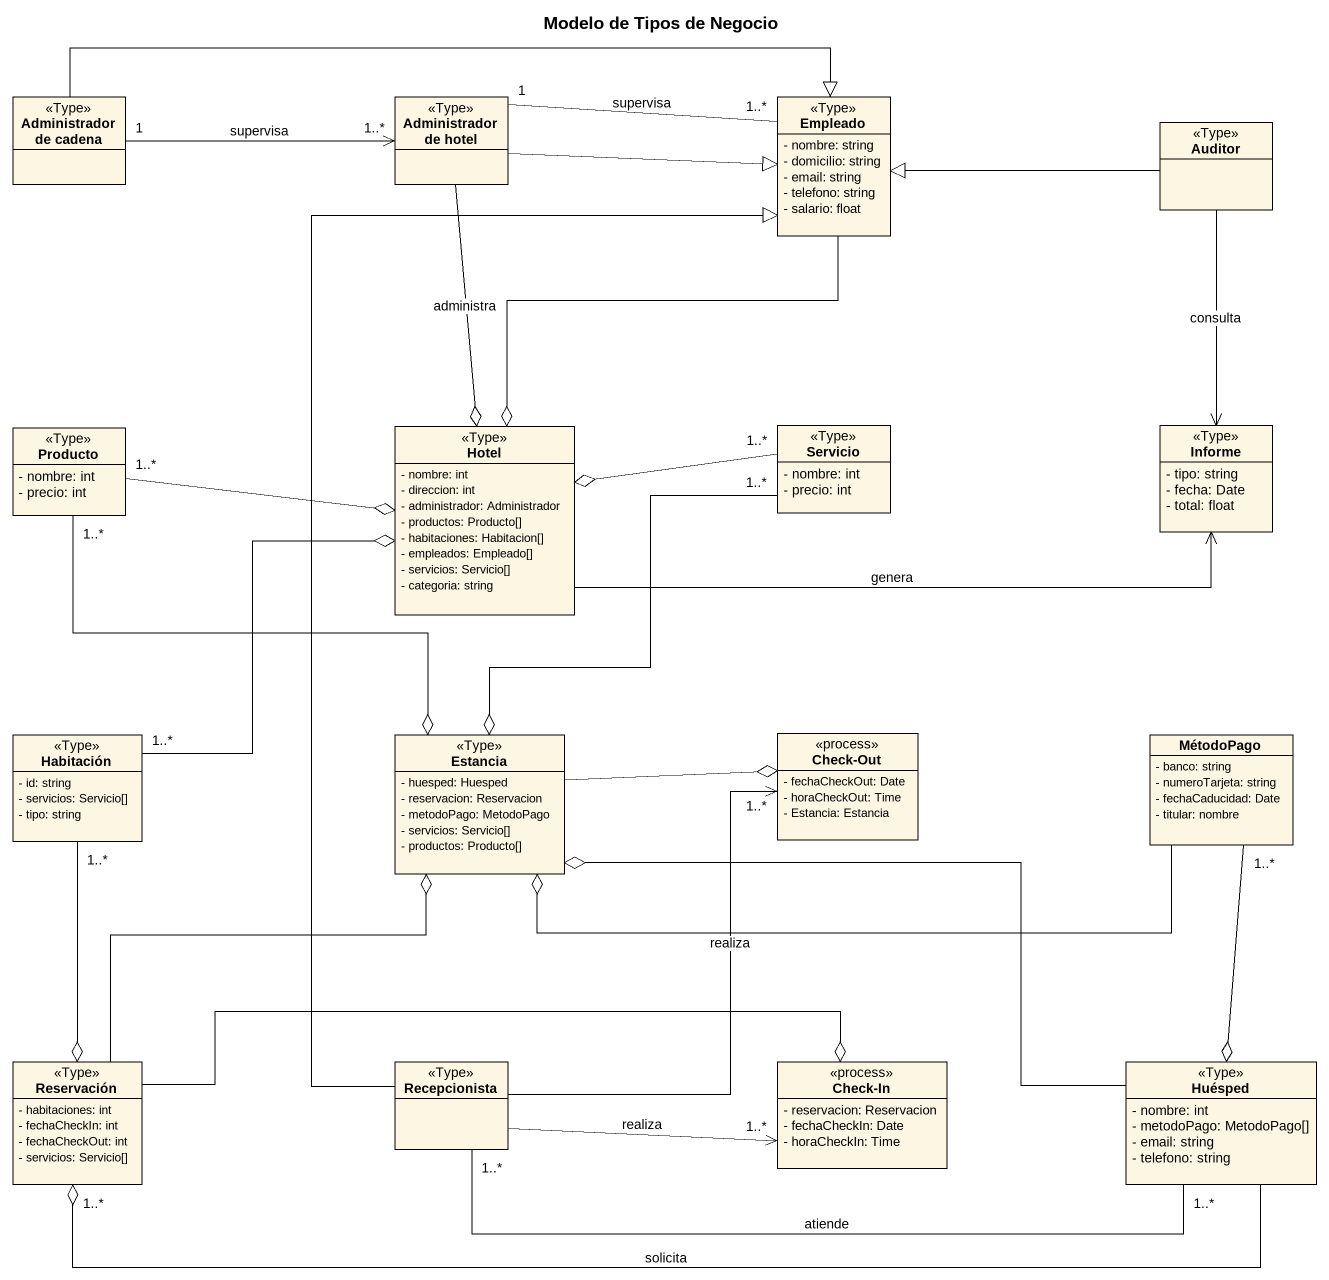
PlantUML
@startuml
title Modelo de Tipos de Negocio
hide circle
hide empty members
skinparam classAttributeIconSize 0
class "Administrador de cadena" as Administrador_de_cadena <<Type>>
class "Administrador de hotel" as Administrador_de_hotel <<Type>>
class Empleado <<Type>> {
  - nombre: string
  - domicilio: string
  - email: string
  - telefono: string
  - salario: float
}
class Auditor <<Type>>
class Producto <<Type>> {
  - nombre: int
  - precio: int
}
class Hotel <<Type>> {
  - nombre: int
  - direccion: int
  - administrador: Administrador
  - productos: Producto[]
  - habitaciones: Habitacion[]
  - empleados: Empleado[]
  - servicios: Servicio[]
  - categoria: string
}
class Servicio <<Type>> {
  - nombre: int
  - precio: int
}
class Informe <<Type>> {
  - tipo: string
  - fecha: Date
  - total: float
}
class Habitación <<Type>> {
  - id: string
  - servicios: Servicio[]
  - tipo: string
}
class Estancia <<Type>> {
  - huesped: Huesped
  - reservacion: Reservacion
  - metodoPago: MetodoPago
  - servicios: Servicio[]
  - productos: Producto[]
}
class "Check-Out" as Check_Out <<process>> {
  - fechaCheckOut: Date
  - horaCheckOut: Time
  - Estancia: Estancia
}
class MétodoPago {
  - banco: string
  - numeroTarjeta: string
  - fechaCaducidad: Date
  - titular: nombre
}
class Reservación <<Type>> {
  - habitaciones: int
  - fechaCheckIn: int
  - fechaCheckOut: int
  - servicios: Servicio[]
}
class Recepcionista <<Type>>
class "Check-In" as Check_In <<process>> {
  - reservacion: Reservacion
  - fechaCheckIn: Date
  - horaCheckIn: Time
}
class Huésped <<Type>> {
  - nombre: int
  - metodoPago: MetodoPago[]
  - email: string
  - telefono: string
}
Administrador_de_cadena "1" -right-> "1..*" Administrador_de_hotel : supervisa
Administrador_de_cadena -right-|> Empleado
Administrador_de_hotel "1" -right- "1..*" Empleado : supervisa
Administrador_de_hotel -right-|> Empleado
Administrador_de_hotel --o Hotel : administra
Empleado --o Hotel
Auditor -left-|> Empleado
Auditor --> Informe : consulta
Producto "1..*" -right-o Hotel
Producto "1..*" --o Estancia
Hotel -right-> Informe : genera
Servicio "1..*" -left-o Hotel
Servicio "1..*" --o Estancia
Habitación "1..*" -up-o Hotel
Habitación "1..*" --o Reservación
Estancia -right-o Check_Out
MétodoPago -left-o Estancia
MétodoPago "1..*" --o Huésped
Reservación -up-o Estancia
Reservación -right-o Check_In
Recepcionista -up-|> Empleado
Recepcionista -up-> "1..*" Check_Out : realiza
Recepcionista -right-> "1..*" Check_In : realiza
Recepcionista "1..*" -right- "1..*" Huésped : atiende
Huésped -left-o Estancia
Huésped -left-o "1..*" Reservación : solicita
@enduml
